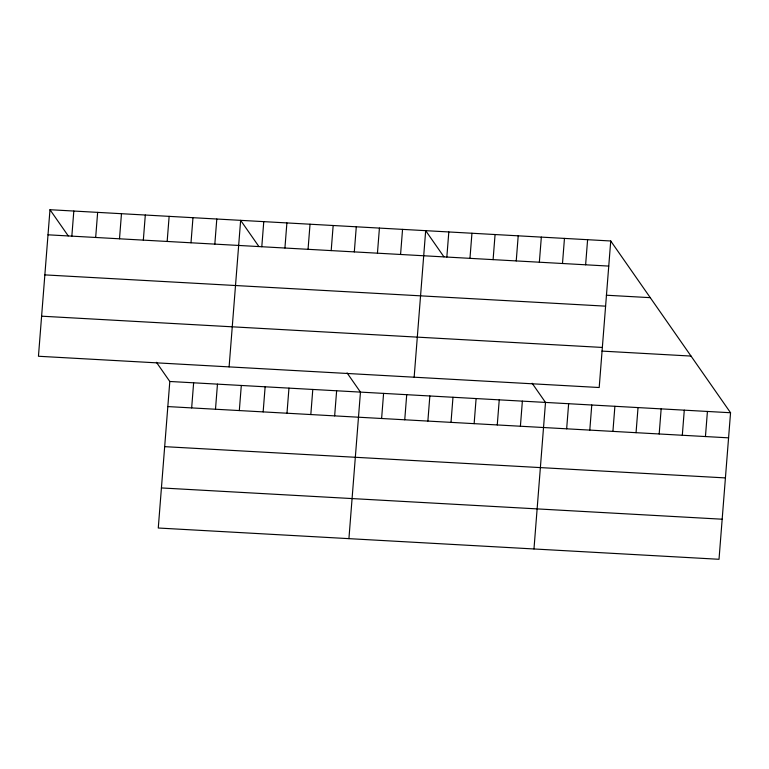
<?xml version="1.0" encoding="UTF-8"?>
<svg xmlns="http://www.w3.org/2000/svg" width="769" height="769" viewBox="0 0 769 769"><rect width="100%" height="100%" fill="white"/><g stroke="black" fill="none" stroke-linecap="round" stroke-linejoin="round"><path stroke-width="1.15" d="M49.985 209.716L38.45 356.258L599.195 387.518L610.73 240.985L49.985 209.716L68.23 235.881M71.844 236.141L73.814 211.042M95.673 237.477L97.644 212.379M119.503 238.803L121.473 213.705M143.332 240.13L145.312 215.032M167.161 241.456L169.142 216.358M156.424 362.295L169.805 381.482L158.27 528.015L719.015 559.284L730.55 412.742L610.73 240.985M191 242.793L192.971 217.694M191.664 407.906L193.634 382.808M214.83 244.119L216.8 219.021M215.493 409.233L217.464 384.135M229.104 366.88L240.639 220.347L258.884 246.513M239.322 410.569L241.303 385.471M261.796 246.734L263.767 221.635M263.152 411.896L265.132 386.797M284.924 248.022L286.895 222.923M286.991 413.222L288.961 388.124M308.052 249.319L310.032 224.221M310.82 414.549L312.791 389.45M331.189 250.607L333.16 225.509M334.65 415.875L336.63 390.777M354.317 251.896L356.287 226.797M348.924 538.646L360.459 392.113L347.079 372.927M377.444 253.184L379.425 228.085M381.616 418.499L383.587 393.401M400.572 254.472L402.552 229.373M404.744 419.787L406.714 394.689M414.155 377.204L425.68 230.662L443.934 256.827M427.872 421.076L429.852 395.977M446.837 257.057L448.817 231.959M451.009 422.364L452.979 397.265M469.965 258.346L471.945 233.247M474.137 423.661L476.107 398.563M493.102 259.634L495.073 234.535M497.264 424.949L499.244 399.851M516.23 260.922L518.21 235.823M520.402 426.237L522.372 401.139M539.357 262.21L541.338 237.112M533.974 548.96L545.5 402.427L532.119 383.241M562.495 263.498L564.465 238.4M566.657 428.814L568.637 403.715M585.622 264.796L587.603 239.697M589.794 430.102L591.765 405.003M612.922 431.399L614.892 406.301M636.05 432.687L638.03 407.589M659.187 433.976L661.157 408.877M682.314 435.264L684.285 410.165M705.442 436.552L707.422 411.453M48.005 234.814L608.75 266.084M606.318 295.219L650.266 297.661M44.852 274.889L605.597 306.158M41.603 316.184L602.348 347.444M601.954 351.097L691.014 356.066M169.805 381.482L730.55 412.742M167.825 406.58L728.579 437.84M164.672 446.654L725.417 477.914M161.423 487.94L722.168 519.21"/></g></svg>
